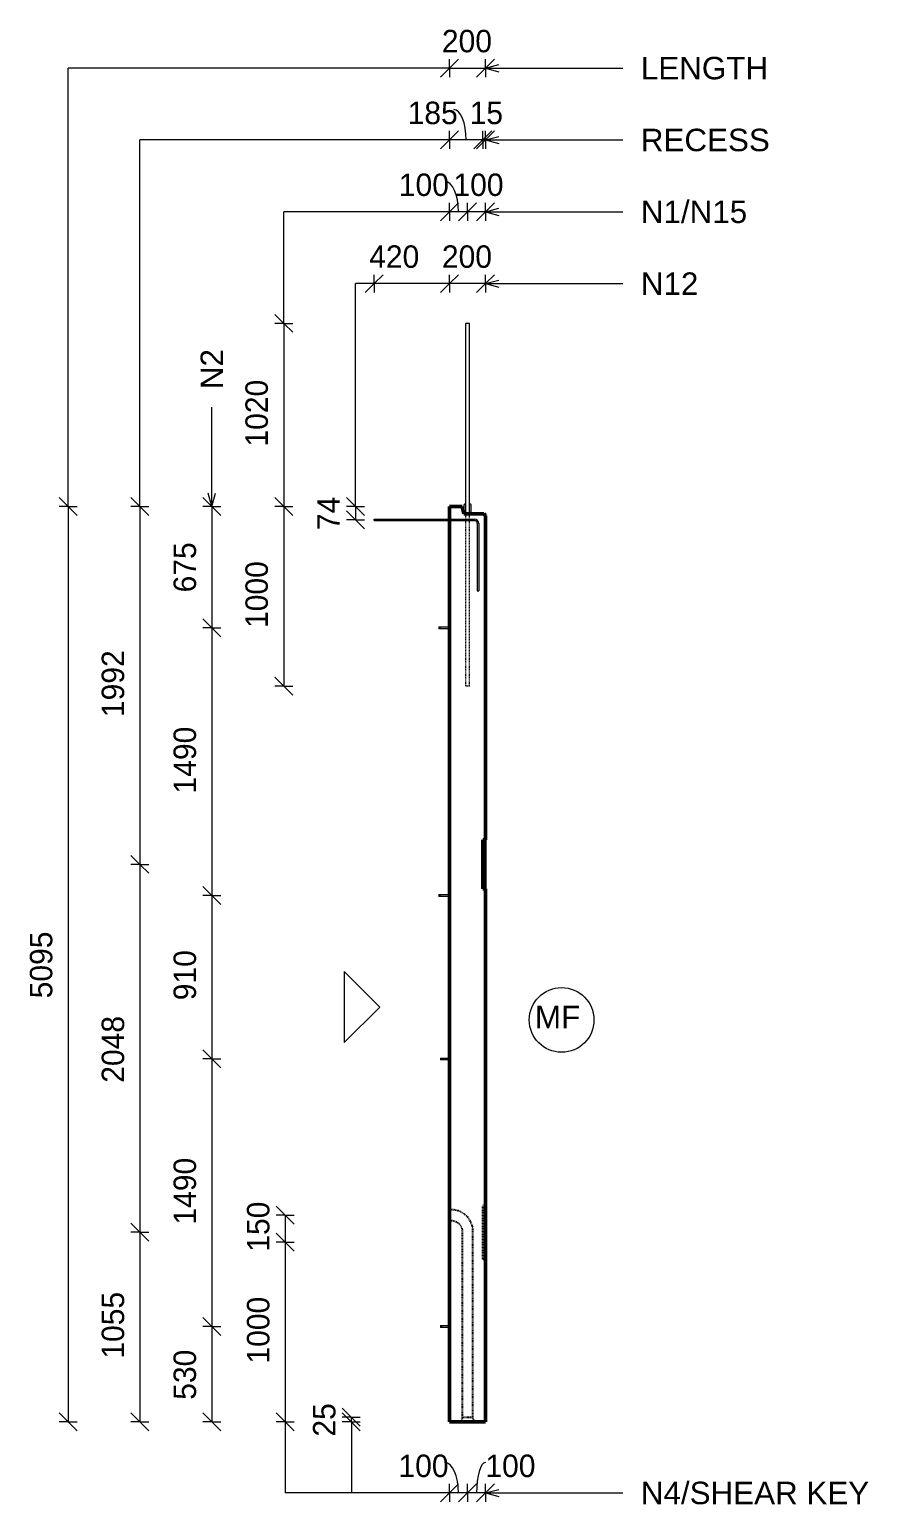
# Model space of a CAD drawing. Header units: millimetres. Extents: x 15597 to 34586, y -1856 to 19895.
# Drawn here: x 15597 to 20267, y -1856 to 6356 of the extents above; entities that cross this region are included whole.
import ezdxf

# ---------------------------------------------------------------- set-up
doc = ezdxf.new("R2010")
doc.units = ezdxf.units.MM
doc.linetypes.add('Dash', pattern=[6.36, 3.18, -3.18])
for name, color, linetype, lineweight in [('A-ANNO-DIMS', 211, 'Continuous', 9), ('A-ANNO-DIMS-50', 211, 'Continuous', 9), ('A-DETL-MBND', 5, 'Continuous', 18), ('A-GENM', 13, 'Continuous', 18), ('A-WALL', 113, 'Continuous', 25), ('A-WALL-HDLN', 110, 'Dash', 25), ('G-ANNO-TEXT', 231, 'Continuous', 9), ('S-RBAR', 171, 'Continuous', 18)]:
    doc.layers.add(name, color=color, linetype=linetype, lineweight=lineweight)
doc.styles.add('Arial', font='arial.ttf', dxfattribs={"height": 125})
doc.styles.add('Nirmala UI Semilight', font='NirmalaS.ttf', dxfattribs={"height": 125})
doc.dimstyles.new('Arrow_Filled_-_2_5_NI_UI', dxfattribs={"dimscale": 304.8, "dimtxt": 130.920493, "dimasz": 0.328084, "dimexe": 0.164042, "dimexo": 0.0625, "dimgap": 0.164042, "dimtad": 1, "dimdec": 4, "dimzin": 0, "dimdsep": 46, "dimtxsty": 'Nirmala UI Semilight', "dimblk1": 'OBLIQUE', "dimblk2": 'OBLIQUE', "dimsah": 1, "dimcen": 0.09, "dimazin": 0, "dimtfac": 1, "dimtdec": 4, "dimtix": 1, "dimtmove": 0, "dimatfit": 3, "dimfxl": 0.164042, "dimfxlon": 1, "dimtvp": 1, "dimtolj": 1, "dimtzin": 0, "dimarcsym": 2})
doc.dimstyles.new('Arrow_Filled_-_2_5_NI_UI_1', dxfattribs={"dimscale": 304.8, "dimtxt": 130.920493, "dimasz": 0.328084, "dimexe": 0.164042, "dimexo": 0.0625, "dimgap": 0.164042, "dimtad": 1, "dimdec": 4, "dimzin": 0, "dimdsep": 46, "dimtxsty": 'Nirmala UI Semilight', "dimblk1": 'OBLIQUE', "dimblk2": 'OBLIQUE', "dimsah": 1, "dimcen": 0.09, "dimazin": 0, "dimtfac": 1, "dimtdec": 4, "dimtix": 1, "dimtmove": 2, "dimatfit": 3, "dimfxl": 0.164042, "dimfxlon": 1, "dimtvp": 1, "dimtolj": 1, "dimtzin": 0, "dimarcsym": 2})
doc.dimstyles.new('Arrow_Filled_-_2_5_NI_UI_2', dxfattribs={"dimscale": 304.8, "dimtxt": 130.920493, "dimasz": 0.328084, "dimexe": 0.164042, "dimexo": 0.0625, "dimgap": 0.164042, "dimtad": 1, "dimdec": 4, "dimzin": 0, "dimdsep": 46, "dimtxsty": 'Nirmala UI Semilight', "dimblk1": 'OBLIQUE', "dimblk2": 'OBLIQUE', "dimsah": 1, "dimcen": 0.09, "dimazin": 0, "dimtfac": 1, "dimtdec": 4, "dimtix": 1, "dimtmove": 1, "dimatfit": 3, "dimfxl": 0.164042, "dimfxlon": 1, "dimtvp": 1, "dimtolj": 1, "dimtzin": 0, "dimarcsym": 2})

# ---------------------------------------------------------------- blocks, each defined once
blk = doc.blocks.new('RR spread anchor face based - RR-SA-3_0-200-1726827-Elevation Right Copy 1')
at = {"layer": 'A-GENM'}
for p, q in [((18017.9, 3712.8), (18015.4, 3707.8)), ((18015.4, 3707.8), (18015.4, 3660.2)), ((18025.4, 3712.8), (18017.9, 3712.8)), ((18052.9, 3712.8), (18045.4, 3712.8)), ((18055.4, 3707.8), (18052.9, 3712.8)), ((18055.4, 3660), (18055.4, 3707.8))]:
    blk.add_line(p, q, dxfattribs=at)
blk = doc.blocks.new('RR spread anchor face based - RR-SA-2_5-150-1726819-Elevation Right Copy 1')
at = {"layer": 'A-GENM'}
for p, q in [((17885.4, 630), (17890.4, 630)), ((17885.4, 630), (17885.4, 620)), ((17890.4, 620), (17885.4, 620)), ((17890.4, 630), (17935.4, 630)), ((17890.4, 630), (17890.4, 620)), ((17935.4, 620), (17890.4, 620))]:
    blk.add_line(p, q, dxfattribs=at)
blk = doc.blocks.new('RR spread anchor face based - RR-SA-2_5-150-1876458-Elevation Right Copy 1')
at = {"layer": 'A-GENM'}
for p, q in [((17875.4, 1540), (17880.4, 1540)), ((17875.4, 1540), (17875.4, 1530)), ((17880.4, 1530), (17875.4, 1530)), ((17880.4, 1540), (17935.4, 1540)), ((17880.4, 1540), (17880.4, 1530)), ((17935.4, 1530), (17880.4, 1530))]:
    blk.add_line(p, q, dxfattribs=at)
blk = doc.blocks.new('DIMBLOCK1-Elevation Right Copy 1')
at = {"layer": 'A-ANNO-DIMS-50'}
for p, q in [((17935.4, 4940.9), (17885.4, 4890.9)), ((17935.4, 4940.9), (17985.4, 4990.9)), ((17935.4, 4940.9), (17935.4, 4990.9)), ((18135.4, 4940.9), (17935.4, 4940.9)), ((17935.4, 4940.9), (17935.4, 4890.9)), ((18135.4, 4940.9), (18085.4, 4890.9)), ((18135.4, 4940.9), (18185.4, 4990.9)), ((18135.4, 4940.9), (18135.4, 4990.9)), ((18135.4, 4940.9), (18135.4, 4890.9))]:
    blk.add_line(p, q, dxfattribs=at)
at = {"layer": 'A-ANNO-DIMS-50', "color": 0, "insert": (17892.6, 5154), "char_height": 125, "width": 342.774, "attachment_point": 1, "line_spacing_factor": 1.142579, "style": 'Nirmala UI Semilight'}
blk.add_mtext('200', dxfattribs=at)
blk = doc.blocks.new('_Oblique')
at = {"color": 0, "linetype": 'ByBlock', "lineweight": -2}
blk.add_line((-0.5, -0.5), (0.5, 0.5), dxfattribs=at)
blk = doc.blocks.new('DIMBLOCK2-Elevation Right Copy 1')
at = {"layer": 'A-ANNO-DIMS-50'}
for p, q in [((17515.4, 4940.9), (17465.4, 4890.9)), ((17515.4, 4940.9), (17565.4, 4990.9)), ((17515.4, 4940.9), (17515.4, 4990.9)), ((17935.4, 4940.9), (17515.4, 4940.9)), ((17515.4, 4940.9), (17515.4, 4890.9)), ((17935.4, 4940.9), (17885.4, 4890.9)), ((17935.4, 4940.9), (17985.4, 4990.9)), ((17935.4, 4940.9), (17935.4, 4990.9)), ((17935.4, 4940.9), (17935.4, 4890.9))]:
    blk.add_line(p, q, dxfattribs=at)
at = {"layer": 'A-ANNO-DIMS-50', "color": 0, "insert": (17487.8, 5154), "char_height": 125, "width": 345.63, "attachment_point": 1, "line_spacing_factor": 1.142579, "style": 'Nirmala UI Semilight'}
blk.add_mtext('420', dxfattribs=at)
blk = doc.blocks.new('DIMBLOCK3-Elevation Right Copy 1')
at = {"layer": 'A-ANNO-DIMS-50'}
for p, q in [((18035.4, 5340.9), (17985.4, 5290.9)), ((18035.4, 5340.9), (18085.4, 5390.9)), ((18035.4, 5340.9), (18035.4, 5390.9)), ((18135.4, 5340.9), (18035.4, 5340.9)), ((18035.4, 5340.9), (18035.4, 5290.9)), ((18135.4, 5340.9), (18085.4, 5290.9)), ((18135.4, 5340.9), (18185.4, 5390.9)), ((18135.4, 5340.9), (18135.4, 5390.9)), ((18135.4, 5340.9), (18135.4, 5290.9))]:
    blk.add_line(p, q, dxfattribs=at)
at = {"layer": 'A-ANNO-DIMS-50', "color": 0, "insert": (17956.9, 5554), "char_height": 125, "width": 308.496, "attachment_point": 1, "line_spacing_factor": 1.142579, "style": 'Nirmala UI Semilight'}
blk.add_mtext('100', dxfattribs=at)
blk = doc.blocks.new('DIMBLOCK4-Elevation Right Copy 1')
at = {"layer": 'A-ANNO-DIMS-50'}
for p, q in [((17935.4, 5340.9), (17885.4, 5290.9)), ((17935.4, 5340.9), (17985.4, 5390.9)), ((17935.4, 5340.9), (17935.4, 5390.9)), ((18035.4, 5340.9), (17935.4, 5340.9)), ((17935.4, 5340.9), (17935.4, 5290.9)), ((18035.4, 5340.9), (17985.4, 5290.9)), ((18035.4, 5340.9), (18085.4, 5390.9)), ((18035.4, 5340.9), (18035.4, 5390.9)), ((18035.4, 5340.9), (18035.4, 5290.9))]:
    blk.add_line(p, q, dxfattribs=at)
blk.add_ellipse((17910.1, 5340.9), major_axis=(0, 169), ratio=0.445547, start_param=4.712389, end_param=6.283185, dxfattribs=at)
at = {"layer": 'A-ANNO-DIMS-50', "color": 0, "insert": (17653, 5554), "char_height": 125, "width": 308.496, "attachment_point": 1, "line_spacing_factor": 1.142579, "style": 'Nirmala UI Semilight'}
blk.add_mtext('100', dxfattribs=at)
blk = doc.blocks.new('DIMBLOCK5-Elevation Right Copy 1')
at = {"layer": 'A-ANNO-DIMS-50'}
for p, q in [((17411.9, 3700), (17361.9, 3750)), ((17411.9, 3700), (17361.9, 3700)), ((17411.9, 3700), (17411.9, 3626)), ((17411.9, 3700), (17461.9, 3650)), ((17411.9, 3700), (17461.9, 3700)), ((17411.9, 3626), (17361.9, 3676)), ((17411.9, 3626), (17361.9, 3626)), ((17411.9, 3626), (17461.9, 3576)), ((17411.9, 3626), (17461.9, 3626))]:
    blk.add_line(p, q, dxfattribs=at)
at = {"layer": 'A-ANNO-DIMS-50', "color": 0, "insert": (17198.8, 3569), "char_height": 125, "width": 225.659, "attachment_point": 1, "rotation": 90, "line_spacing_factor": 1.142579, "style": 'Nirmala UI Semilight'}
blk.add_mtext('74', dxfattribs=at)
blk = doc.blocks.new('DIMBLOCK6-Elevation Right Copy 1')
at = {"layer": 'A-ANNO-DIMS-50'}
for p, q in [((17011.9, 4720), (16961.9, 4770)), ((17011.9, 4720), (16961.9, 4720)), ((17011.9, 4720), (17011.9, 3700)), ((17011.9, 4720), (17061.9, 4670)), ((17011.9, 4720), (17061.9, 4720)), ((17011.9, 3700), (16961.9, 3750)), ((17011.9, 3700), (16961.9, 3700)), ((17011.9, 3700), (17061.9, 3650)), ((17011.9, 3700), (17061.9, 3700))]:
    blk.add_line(p, q, dxfattribs=at)
at = {"layer": 'A-ANNO-DIMS-50', "color": 0, "insert": (16798.8, 4033.9), "char_height": 125, "width": 422.754, "attachment_point": 1, "rotation": 90, "line_spacing_factor": 1.142579, "style": 'Nirmala UI Semilight'}
blk.add_mtext('1020', dxfattribs=at)
blk = doc.blocks.new('DIMBLOCK7-Elevation Right Copy 1')
at = {"layer": 'A-ANNO-DIMS-50'}
for p, q in [((17011.9, 3700), (16961.9, 3750)), ((17011.9, 3700), (16961.9, 3700)), ((17011.9, 3700), (17011.9, 2700)), ((17011.9, 3700), (17061.9, 3650)), ((17011.9, 3700), (17061.9, 3700)), ((17011.9, 2700), (16961.9, 2750)), ((17011.9, 2700), (16961.9, 2700)), ((17011.9, 2700), (17061.9, 2650)), ((17011.9, 2700), (17061.9, 2700))]:
    blk.add_line(p, q, dxfattribs=at)
at = {"layer": 'A-ANNO-DIMS-50', "color": 0, "insert": (16798.8, 3023.9), "char_height": 125, "width": 422.754, "attachment_point": 1, "rotation": 90, "line_spacing_factor": 1.142579, "style": 'Nirmala UI Semilight'}
blk.add_mtext('1000', dxfattribs=at)
blk = doc.blocks.new('DIMBLOCK8-Elevation Right Copy 1')
at = {"layer": 'A-ANNO-DIMS-50'}
for p, q in [((16611.9, 3700), (16561.9, 3750)), ((16611.9, 3700), (16561.9, 3700)), ((16611.9, 3700), (16611.9, 3025)), ((16611.9, 3700), (16661.9, 3650)), ((16611.9, 3700), (16661.9, 3700)), ((16611.9, 3025), (16561.9, 3075)), ((16611.9, 3025), (16561.9, 3025)), ((16611.9, 3025), (16661.9, 2975)), ((16611.9, 3025), (16661.9, 3025))]:
    blk.add_line(p, q, dxfattribs=at)
at = {"layer": 'A-ANNO-DIMS-50', "color": 0, "insert": (16398.8, 3222.1), "char_height": 125, "width": 337.061, "attachment_point": 1, "rotation": 90, "line_spacing_factor": 1.142579, "style": 'Nirmala UI Semilight'}
blk.add_mtext('675', dxfattribs=at)
blk = doc.blocks.new('DIMBLOCK9-Elevation Right Copy 1')
at = {"layer": 'A-ANNO-DIMS-50'}
for p, q in [((16611.9, 3025), (16561.9, 3075)), ((16611.9, 3025), (16561.9, 3025)), ((16611.9, 3025), (16611.9, 1535)), ((16611.9, 3025), (16661.9, 2975)), ((16611.9, 3025), (16661.9, 3025)), ((16611.9, 1535), (16561.9, 1585)), ((16611.9, 1535), (16561.9, 1535)), ((16611.9, 1535), (16661.9, 1485)), ((16611.9, 1535), (16661.9, 1535))]:
    blk.add_line(p, q, dxfattribs=at)
at = {"layer": 'A-ANNO-DIMS-50', "color": 0, "insert": (16398.8, 2102.7), "char_height": 125, "width": 425.611, "attachment_point": 1, "rotation": 90, "line_spacing_factor": 1.142579, "style": 'Nirmala UI Semilight'}
blk.add_mtext('1490', dxfattribs=at)
blk = doc.blocks.new('DIMBLOCK10-Elevation Right Copy 1')
at = {"layer": 'A-ANNO-DIMS-50'}
for p, q in [((16611.9, 1535), (16561.9, 1585)), ((16611.9, 1535), (16561.9, 1535)), ((16611.9, 1535), (16611.9, 625)), ((16611.9, 1535), (16661.9, 1485)), ((16611.9, 1535), (16661.9, 1535)), ((16611.9, 625), (16561.9, 675)), ((16611.9, 625), (16561.9, 625)), ((16611.9, 625), (16661.9, 575)), ((16611.9, 625), (16661.9, 625))]:
    blk.add_line(p, q, dxfattribs=at)
at = {"layer": 'A-ANNO-DIMS-50', "color": 0, "insert": (16398.8, 951.5), "char_height": 125, "width": 308.496, "attachment_point": 1, "rotation": 90, "line_spacing_factor": 1.142579, "style": 'Nirmala UI Semilight'}
blk.add_mtext('910', dxfattribs=at)
blk = doc.blocks.new('DIMBLOCK11-Elevation Right Copy 1')
at = {"layer": 'A-ANNO-DIMS-50'}
for p, q in [((16611.9, 625), (16561.9, 675)), ((16611.9, 625), (16561.9, 625)), ((16611.9, 625), (16611.9, -865)), ((16611.9, 625), (16661.9, 575)), ((16611.9, 625), (16661.9, 625)), ((16611.9, -865), (16561.9, -815)), ((16611.9, -865), (16561.9, -865)), ((16611.9, -865), (16661.9, -915)), ((16611.9, -865), (16661.9, -865))]:
    blk.add_line(p, q, dxfattribs=at)
at = {"layer": 'A-ANNO-DIMS-50', "color": 0, "insert": (16398.8, -297.3), "char_height": 125, "width": 425.611, "attachment_point": 1, "rotation": 90, "line_spacing_factor": 1.142579, "style": 'Nirmala UI Semilight'}
blk.add_mtext('1490', dxfattribs=at)
blk = doc.blocks.new('DIMBLOCK12-Elevation Right Copy 1')
at = {"layer": 'A-ANNO-DIMS-50'}
for p, q in [((16611.9, -865), (16561.9, -815)), ((16611.9, -865), (16561.9, -865)), ((16611.9, -865), (16611.9, -1395)), ((16611.9, -865), (16661.9, -915)), ((16611.9, -865), (16661.9, -865)), ((16611.9, -1395), (16561.9, -1345)), ((16611.9, -1395), (16561.9, -1395)), ((16611.9, -1395), (16661.9, -1445)), ((16611.9, -1395), (16661.9, -1395))]:
    blk.add_line(p, q, dxfattribs=at)
at = {"layer": 'A-ANNO-DIMS-50', "color": 0, "insert": (16398.8, -1272.8), "char_height": 125, "width": 342.774, "attachment_point": 1, "rotation": 90, "line_spacing_factor": 1.142579, "style": 'Nirmala UI Semilight'}
blk.add_mtext('530', dxfattribs=at)
blk = doc.blocks.new('DIMBLOCK13-Elevation Right Copy 1')
at = {"layer": 'A-ANNO-DIMS-50'}
for p, q in [((18120.4, 5740.9), (18170.4, 5790.9)), ((18120.4, 5740.9), (18120.4, 5790.9)), ((18135.4, 5740.9), (18185.4, 5790.9)), ((18135.4, 5740.9), (18135.4, 5790.9)), ((18120.4, 5740.9), (18070.4, 5690.9)), ((18135.4, 5740.9), (18085.4, 5690.9)), ((18135.4, 5740.9), (18120.4, 5740.9)), ((18120.4, 5740.9), (18120.4, 5690.9)), ((18135.4, 5740.9), (18135.4, 5690.9))]:
    blk.add_line(p, q, dxfattribs=at)
at = {"layer": 'A-ANNO-DIMS-50', "color": 0, "insert": (18047, 5954), "char_height": 125, "width": 194.238, "attachment_point": 1, "line_spacing_factor": 1.142579, "style": 'Nirmala UI Semilight'}
blk.add_mtext('15', dxfattribs=at)
blk = doc.blocks.new('DIMBLOCK14-Elevation Right Copy 1')
at = {"layer": 'A-ANNO-DIMS-50'}
for p, q in [((17935.4, 5740.9), (17985.4, 5790.9)), ((17935.4, 5740.9), (17935.4, 5790.9)), ((18120.4, 5740.9), (18170.4, 5790.9)), ((18120.4, 5740.9), (18120.4, 5790.9)), ((17935.4, 5740.9), (17885.4, 5690.9)), ((18120.4, 5740.9), (17935.4, 5740.9)), ((17935.4, 5740.9), (17935.4, 5690.9)), ((18120.4, 5740.9), (18070.4, 5690.9)), ((18120.4, 5740.9), (18120.4, 5690.9))]:
    blk.add_line(p, q, dxfattribs=at)
blk.add_ellipse((17959, 5740.9), major_axis=(0, 169), ratio=0.407669, start_param=4.712389, end_param=6.283185, dxfattribs=at)
at = {"layer": 'A-ANNO-DIMS-50', "color": 0, "insert": (17701.9, 5954), "char_height": 125, "width": 308.496, "attachment_point": 1, "line_spacing_factor": 1.142579, "style": 'Nirmala UI Semilight'}
blk.add_mtext('185', dxfattribs=at)
blk = doc.blocks.new('DIMBLOCK15-Elevation Right Copy 1')
at = {"layer": 'A-ANNO-DIMS-50'}
for p, q in [((16211.9, 3700), (16161.9, 3750)), ((16211.9, 3700), (16161.9, 3700)), ((16211.9, 3700), (16211.9, 1708.1)), ((16211.9, 3700), (16261.9, 3650)), ((16211.9, 3700), (16261.9, 3700)), ((16211.9, 1708.1), (16161.9, 1758.1)), ((16211.9, 1708.1), (16161.9, 1708.1)), ((16211.9, 1708.1), (16261.9, 1658.1)), ((16211.9, 1708.1), (16261.9, 1708.1))]:
    blk.add_line(p, q, dxfattribs=at)
at = {"layer": 'A-ANNO-DIMS-50', "color": 0, "insert": (15998.8, 2527.9), "char_height": 125, "width": 422.754, "attachment_point": 1, "rotation": 90, "line_spacing_factor": 1.142579, "style": 'Nirmala UI Semilight'}
blk.add_mtext('1992', dxfattribs=at)
blk = doc.blocks.new('DIMBLOCK16-Elevation Right Copy 1')
at = {"layer": 'A-ANNO-DIMS-50'}
for p, q in [((16211.9, 1708.1), (16161.9, 1758.1)), ((16211.9, 1708.1), (16161.9, 1708.1)), ((16211.9, 1708.1), (16211.9, -340.4)), ((16211.9, 1708.1), (16261.9, 1658.1)), ((16211.9, 1708.1), (16261.9, 1708.1)), ((16211.9, -340.4), (16161.9, -290.4)), ((16211.9, -340.4), (16161.9, -340.4)), ((16211.9, -340.4), (16261.9, -390.4)), ((16211.9, -340.4), (16261.9, -340.4))]:
    blk.add_line(p, q, dxfattribs=at)
at = {"layer": 'A-ANNO-DIMS-50', "color": 0, "insert": (15998.8, 492.3), "char_height": 125, "width": 459.888, "attachment_point": 1, "rotation": 90, "line_spacing_factor": 1.142579, "style": 'Nirmala UI Semilight'}
blk.add_mtext('2048', dxfattribs=at)
blk = doc.blocks.new('DIMBLOCK17-Elevation Right Copy 1')
at = {"layer": 'A-ANNO-DIMS-50'}
for p, q in [((16211.9, -340.4), (16161.9, -290.4)), ((16211.9, -340.4), (16161.9, -340.4)), ((16211.9, -340.4), (16211.9, -1395)), ((16211.9, -340.4), (16261.9, -390.4)), ((16211.9, -340.4), (16261.9, -340.4)), ((16211.9, -1395), (16161.9, -1345)), ((16211.9, -1395), (16161.9, -1395)), ((16211.9, -1395), (16261.9, -1445)), ((16211.9, -1395), (16261.9, -1395))]:
    blk.add_line(p, q, dxfattribs=at)
at = {"layer": 'A-ANNO-DIMS-50', "color": 0, "insert": (15998.8, -1043.8), "char_height": 125, "width": 422.754, "attachment_point": 1, "rotation": 90, "line_spacing_factor": 1.142579, "style": 'Nirmala UI Semilight'}
blk.add_mtext('1055', dxfattribs=at)
blk = doc.blocks.new('DIMBLOCK18-Elevation Right Copy 1')
at = {"layer": 'A-ANNO-DIMS-50'}
for p, q in [((15811.9, 3700), (15761.9, 3750)), ((15811.9, 3700), (15761.9, 3700)), ((15811.9, 3700), (15811.9, -1395)), ((15811.9, 3700), (15861.9, 3650)), ((15811.9, 3700), (15861.9, 3700)), ((15811.9, -1395), (15761.9, -1345)), ((15811.9, -1395), (15761.9, -1395)), ((15811.9, -1395), (15861.9, -1445)), ((15811.9, -1395), (15861.9, -1395))]:
    blk.add_line(p, q, dxfattribs=at)
at = {"layer": 'A-ANNO-DIMS-50', "color": 0, "insert": (15598.8, 962.1), "char_height": 125, "width": 457.032, "attachment_point": 1, "rotation": 90, "line_spacing_factor": 1.142579, "style": 'Nirmala UI Semilight'}
blk.add_mtext('5095', dxfattribs=at)
blk = doc.blocks.new('DIMBLOCK19-Elevation Right Copy 1')
at = {"layer": 'A-ANNO-DIMS-50'}
for p, q in [((17935.4, 6140.9), (17985.4, 6190.9)), ((17935.4, 6140.9), (17935.4, 6190.9)), ((18135.4, 6140.9), (18185.4, 6190.9)), ((18135.4, 6140.9), (18135.4, 6190.9)), ((17935.4, 6140.9), (17885.4, 6090.9)), ((17935.4, 6140.9), (18135.4, 6140.9)), ((17935.4, 6140.9), (17935.4, 6090.9)), ((18135.4, 6140.9), (18085.4, 6090.9)), ((18135.4, 6140.9), (18135.4, 6090.9))]:
    blk.add_line(p, q, dxfattribs=at)
at = {"layer": 'A-ANNO-DIMS-50', "color": 0, "insert": (17892.6, 6354), "char_height": 125, "width": 342.774, "attachment_point": 1, "line_spacing_factor": 1.142579, "style": 'Nirmala UI Semilight'}
blk.add_mtext('200', dxfattribs=at)
blk = doc.blocks.new('DIMBLOCK20-Elevation Right Copy 1')
at = {"layer": 'A-ANNO-DIMS-50'}
for p, q in [((18035.4, -1791.1), (17985.4, -1841.1)), ((18035.4, -1791.1), (18085.4, -1741.1)), ((18035.4, -1791.1), (18035.4, -1741.1)), ((18135.4, -1791.1), (18035.4, -1791.1)), ((18035.4, -1791.1), (18035.4, -1841.1)), ((18135.4, -1791.1), (18085.4, -1841.1)), ((18135.4, -1791.1), (18185.4, -1741.1)), ((18135.4, -1791.1), (18135.4, -1741.1)), ((18135.4, -1791.1), (18135.4, -1841.1))]:
    blk.add_line(p, q, dxfattribs=at)
blk.add_ellipse((18134.6, -1791.1), major_axis=(0, 169), ratio=0.290692, start_param=0, end_param=1.570796, dxfattribs=at)
at = {"layer": 'A-ANNO-DIMS-50', "color": 0, "insert": (18134.6, -1578), "char_height": 125, "width": 308.496, "attachment_point": 1, "line_spacing_factor": 1.142579, "style": 'Nirmala UI Semilight'}
blk.add_mtext('100', dxfattribs=at)
blk = doc.blocks.new('DIMBLOCK21-Elevation Right Copy 1')
at = {"layer": 'A-ANNO-DIMS-50'}
for p, q in [((17935.4, -1791.1), (17885.4, -1841.1)), ((17935.4, -1791.1), (17985.4, -1741.1)), ((17935.4, -1791.1), (17935.4, -1741.1)), ((18035.4, -1791.1), (17935.4, -1791.1)), ((17935.4, -1791.1), (17935.4, -1841.1)), ((18035.4, -1791.1), (17985.4, -1841.1)), ((18035.4, -1791.1), (18085.4, -1741.1)), ((18035.4, -1791.1), (18035.4, -1741.1)), ((18035.4, -1791.1), (18035.4, -1841.1))]:
    blk.add_line(p, q, dxfattribs=at)
blk.add_ellipse((17908, -1791.1), major_axis=(0, 169), ratio=0.458383, start_param=4.712389, end_param=6.283185, dxfattribs=at)
at = {"layer": 'A-ANNO-DIMS-50', "color": 0, "insert": (17650.9, -1578), "char_height": 125, "width": 308.496, "attachment_point": 1, "line_spacing_factor": 1.142579, "style": 'Nirmala UI Semilight'}
blk.add_mtext('100', dxfattribs=at)
blk = doc.blocks.new('DIMBLOCK22-Elevation Right Copy 1')
at = {"layer": 'A-ANNO-DIMS-50'}
for p, q in [((17020.5, -245), (16970.5, -195)), ((17020.5, -245), (16970.5, -245)), ((17020.5, -245), (17020.5, -395)), ((17020.5, -245), (17070.5, -295)), ((17020.5, -245), (17070.5, -245)), ((17020.5, -395), (16970.5, -345)), ((17020.5, -395), (16970.5, -395)), ((17020.5, -395), (17070.5, -445)), ((17020.5, -395), (17070.5, -395))]:
    blk.add_line(p, q, dxfattribs=at)
at = {"layer": 'A-ANNO-DIMS-50', "color": 0, "insert": (16807.4, -448.5), "char_height": 125, "width": 308.496, "attachment_point": 1, "rotation": 90, "line_spacing_factor": 1.142579, "style": 'Nirmala UI Semilight'}
blk.add_mtext('150', dxfattribs=at)
blk = doc.blocks.new('DIMBLOCK23-Elevation Right Copy 1')
at = {"layer": 'A-ANNO-DIMS-50'}
for p, q in [((17020.5, -395), (16970.5, -345)), ((17020.5, -395), (16970.5, -395)), ((17020.5, -395), (17020.5, -1395)), ((17020.5, -395), (17070.5, -445)), ((17020.5, -395), (17070.5, -395)), ((17020.5, -1395), (16970.5, -1345)), ((17020.5, -1395), (16970.5, -1395)), ((17020.5, -1395), (17070.5, -1445)), ((17020.5, -1395), (17070.5, -1395))]:
    blk.add_line(p, q, dxfattribs=at)
at = {"layer": 'A-ANNO-DIMS-50', "color": 0, "insert": (16807.4, -1071.1), "char_height": 125, "width": 422.754, "attachment_point": 1, "rotation": 90, "line_spacing_factor": 1.142579, "style": 'Nirmala UI Semilight'}
blk.add_mtext('1000', dxfattribs=at)
blk = doc.blocks.new('DIMBLOCK24-Elevation Right Copy 1')
at = {"layer": 'A-ANNO-DIMS-50'}
for p, q in [((17388.2, -1370), (17338.2, -1320)), ((17388.2, -1395), (17338.2, -1345)), ((17388.2, -1370), (17338.2, -1370)), ((17388.2, -1395), (17338.2, -1395)), ((17388.2, -1370), (17388.2, -1395)), ((17388.2, -1370), (17438.2, -1420)), ((17388.2, -1370), (17438.2, -1370)), ((17388.2, -1395), (17438.2, -1445)), ((17388.2, -1395), (17438.2, -1395))]:
    blk.add_line(p, q, dxfattribs=at)
at = {"layer": 'A-ANNO-DIMS-50', "color": 0, "insert": (17175.1, -1477.7), "char_height": 125, "width": 228.516, "attachment_point": 1, "rotation": 90, "line_spacing_factor": 1.142579, "style": 'Nirmala UI Semilight'}
blk.add_mtext('25', dxfattribs=at)

msp = doc.modelspace()

# ---------------------------------------------------------------- linework, layer by layer
at = {"layer": 'A-DETL-MBND'}
for p, q in [((15811.8887, 3700), (15811.8887, 6140.86765)), ((17935.4305, 6140.86765), (15811.8887, 6140.86765)), ((16211.8887, 3700), (16211.8887, 5740.86765)), ((17935.4305, 5740.86765), (16211.8887, 5740.86765)), ((17011.8887, 4720), (17011.8887, 5340.86765)), ((17945.4305, 5340.86765), (17011.8887, 5340.86765)), ((17411.8887, 3700), (17411.8887, 4940.86765)), ((17515.4305, 4940.86765), (17411.8887, 4940.86765)), ((17348.81688, 1111.68564), (17348.81688, 715.70584)), ((17546.80677, 913.69574), (17348.81688, 1111.68564)), ((17348.81688, 715.70584), (17546.80677, 913.69574)), ((17020.6123, -1395), (17020.6123, -1791.42246)), ((17388.59509, -1395), (17388.59509, -1791.42246)), ((17935.4305, -1791.42246), (17020.6123, -1791.42246))]:
    msp.add_line(p, q, dxfattribs=at)
msp.add_circle((18558.93463, 841.94328), 180, dxfattribs=at)
at = {"layer": 'A-WALL', "lineweight": 50}
for p, q in [((18005.42822, 3700), (17935.4305, 3700)), ((17935.4305, 3700), (17935.4305, -1395)), ((18015.42822, 3660), (18005.42822, 3700)), ((18125.4305, 3660), (18015.42822, 3660)), ((18135.4305, 3650), (18125.4305, 3660)), ((18135.4305, 1845.10334), (18135.4305, 3650)), ((18120.4305, 1571.13754), (18120.4305, 1845.10334)), ((18120.4305, 1845.10334), (18135.4305, 1845.10334)), ((18135.4305, 1571.13754), (18120.4305, 1571.13754)), ((18135.4305, -1395), (18135.4305, 1571.13754)), ((17935.4305, -1395), (18135.4305, -1395))]:
    msp.add_line(p, q, dxfattribs=at)
at = {"layer": 'A-WALL'}
msp.add_line((18135.4305, 1845.10334), (18135.4305, 1571.13754), dxfattribs=at)
at = {"layer": 'A-WALL-HDLN'}
for p, q in [((17945.4305, -215), (17935.4305, -215)), ((18135.4305, -190.35275), (18120.4305, -190.35275)), ((18120.4305, -490.04317), (18120.4305, -190.66233)), ((17935.4305, -275), (17945.4305, -275)), ((18005.4305, -335), (18005.4305, -1376.25)), ((18065.4305, -1376.25), (18065.4305, -335)), ((18120.4305, -490.35275), (18135.4305, -490.35275)), ((18005.41212, -1376.29595), (17997.9305, -1395)), ((18007.9305, -1370), (18062.9305, -1370)), ((18065.44888, -1376.29595), (18072.9305, -1395))]:
    msp.add_line(p, q, dxfattribs=at)
at = {"layer": 'A-WALL-HDLN', "flags": 128}
for points in [[(18065.4305, -335), (18065.33451, -330.20128), (18065.04671, -325.41024), (18064.56754, -320.63454), (18063.89778, -315.88182), (18063.03849, -311.15968), (18061.99106, -306.47568), (18060.75715, -301.83732), (18059.33875, -297.25201), (18057.73812, -292.72709), (18055.95782, -288.2698), (18054.0007, -283.88726), (18051.86989, -279.5865), (18049.5688, -275.37438), (18047.10112, -271.25766), (18044.47078, -267.2429), (18041.68199, -263.33655), (18038.73923, -259.54484), (18035.64719, -255.87384), (18032.41082, -252.32943), (18029.03531, -248.91727), (18025.52604, -245.64283), (18021.88864, -242.51133), (18018.12892, -239.52781), (18014.2529, -236.69701), (18010.26678, -234.02348), (18006.17693, -231.51149), (18001.98991, -229.16506), (17997.7124, -226.98795), (17993.35125, -224.98363), (17988.91343, -223.15531), (17984.40606, -221.50592), (17979.83633, -220.0381), (17975.21156, -218.75419), (17970.53914, -217.65625), (17965.82656, -216.74603), (17961.08135, -216.025), (17956.3111, -215.4943), (17951.52344, -215.15478), (17946.72604, -215.00699), (17945.4305, -215)], [(17945.4305, -275), (17947.82986, -275.04799), (17950.22538, -275.1919), (17952.61323, -275.43148), (17954.98959, -275.76636), (17957.35066, -276.19601), (17959.69266, -276.71972), (17962.01184, -277.33667), (17964.3045, -278.04587), (17966.56696, -278.84619), (17968.7956, -279.73634), (17970.98687, -280.7149), (17973.13725, -281.7803), (17975.24331, -282.93085), (17977.30167, -284.16469), (17979.30905, -285.47986), (17981.26223, -286.87425), (17983.15808, -288.34564), (17984.99358, -289.89166), (17986.76579, -291.50984), (17988.47187, -293.1976), (17990.10909, -294.95223), (17991.67483, -296.77093), (17993.1666, -298.65079), (17994.582, -300.5888), (17995.91876, -302.58186), (17997.17476, -304.62678), (17998.34797, -306.7203), (17999.43653, -308.85905), (18000.43869, -311.03963), (18001.35285, -313.25853), (18002.17754, -315.51222), (18002.91145, -317.79709), (18003.55341, -320.10947), (18004.10238, -322.44568), (18004.55749, -324.80197), (18004.918, -327.17458), (18005.18335, -329.5597), (18005.35311, -331.95353), (18005.42701, -334.35223), (18005.4305, -335)], [(18007.9305, -1370), (18006.84546, -1372.71259), (18006.06215, -1374.67088), (18005.58883, -1375.85417), (18005.44606, -1376.21069)], [(18065.41495, -1376.21069), (18065.27217, -1375.85417), (18064.79885, -1374.67088), (18064.01554, -1372.71259), (18062.9305, -1370)]]:
    msp.add_lwpolyline(points, dxfattribs=at)
at = {"layer": 'G-ANNO-TEXT', "color": 10}
for p, q in [((18135.3987, 6140.86482), (18210.3987, 6160.961)), ((18135.3987, 6140.86482), (18210.3987, 6120.76863)), ((18135.3987, 6140.86482), (18900.01567, 6140.86482)), ((18135.3987, 5740.86482), (18210.3987, 5760.961)), ((18135.3987, 5740.86482), (18210.3987, 5720.76863)), ((18135.3987, 5740.86482), (18900.01567, 5740.86482)), ((18135.3987, 5340.86482), (18210.3987, 5360.961)), ((18135.3987, 5340.86482), (18210.3987, 5320.76863)), ((18135.3987, 5340.86482), (18900.01567, 5340.86482)), ((18135.3987, 4940.86482), (18210.3987, 4960.961)), ((18135.3987, 4940.86482), (18210.3987, 4920.76863)), ((18135.3987, 4940.86482), (18900.01567, 4940.86482)), ((16611.93925, 3699.99082), (16611.93925, 4253.64986)), ((16611.93925, 3699.99082), (16591.84306, 3774.99082)), ((16611.93925, 3699.99082), (16632.03544, 3774.99082)), ((18135.3987, -1791.42467), (18210.3987, -1771.32848)), ((18135.3987, -1791.42467), (18210.3987, -1811.52086)), ((18135.3987, -1791.42467), (18900.01567, -1791.42467))]:
    msp.add_line(p, q, dxfattribs=at)
at = {"layer": 'S-RBAR'}
for p, q in [((18045.4305, 4720), (18025.4305, 4720)), ((18025.4305, 3660), (18025.4305, 4720)), ((18045.4305, 3660), (18045.4305, 4720)), ((17515.4305, 3630), (18073.58905, 3630)), ((17515.4305, 3622), (17515.4305, 3630)), ((17515.4305, 3622), (18073.58905, 3622)), ((18089.58905, 3606), (18089.58905, 3230)), ((18097.58905, 3606), (18097.58905, 3230)), ((18089.58905, 3230), (18097.58905, 3230))]:
    msp.add_line(p, q, dxfattribs=at)
at = {"layer": 'S-RBAR', "linetype": 'Dash'}
for p, q in [((18025.4305, 3630), (18025.4305, 3659.95039)), ((18025.4305, 2700), (18025.4305, 3622)), ((18045.4305, 3630), (18045.4305, 3659.95039)), ((18045.4305, 2700), (18045.4305, 3622)), ((18045.4305, 2700), (18025.4305, 2700))]:
    msp.add_line(p, q, dxfattribs=at)
at = {"layer": 'S-RBAR'}
for radius in [24, 16]:
    msp.add_arc((18073.58905, 3606), radius, 0, 90, dxfattribs=at)

# ---------------------------------------------------------------- block references
at = {"layer": 'A-GENM'}
for name, p in [('RR spread anchor face based - RR-SA-3_0-200-1726827-Elevation Right Copy 1', (0, 0)), ('RR spread anchor face based - RR-SA-2_5-150-1876458-Elevation Right Copy 1', (0, 1490)), ('RR spread anchor face based - RR-SA-2_5-150-1876458-Elevation Right Copy 1', (0, 0)), ('RR spread anchor face based - RR-SA-2_5-150-1726819-Elevation Right Copy 1', (0, 0)), ('RR spread anchor face based - RR-SA-2_5-150-1726819-Elevation Right Copy 1', (0, -1490))]:
    msp.add_blockref(name, p, dxfattribs=at)

# ---------------------------------------------------------------- texts
at = {"layer": 'G-ANNO-TEXT', "color": 7, "char_height": 125, "attachment_point": 1, "style": 'Arial'}
for s, insert, width in [('LENGTH', (19000.01567, 6203.36482), 857.805625), ('RECESS', (19000.01567, 5803.36482), 865.8225), ('N1/N15', (19000.01567, 5403.36482), 713.501875), ('N12', (19000.01567, 5003.36482), 384.81), ('MF', (18410.411, 920.88177), 300.6328125), ('N4/SHEAR KEY', (19000.01567, -1728.92467), 1535.2315625)]:
    msp.add_mtext(s, dxfattribs=dict(at, insert=insert, width=width))
at = {"layer": 'G-ANNO-TEXT', "color": 7, "insert": (16549.43925, 4353.64986), "char_height": 125, "width": 268.5653125, "attachment_point": 1, "rotation": 90, "style": 'Arial'}
msp.add_mtext('N2', dxfattribs=at)

# ---------------------------------------------------------------- dimensions: what is measured, and where the dimension line sits
at = {"layer": 'A-ANNO-DIMS'}
for base, p1, p2, override, picture, middle in [((18135.4305, 6140.86765), (17935.4305, 6090.86765), (18135.4305, 6090.86765), {"dimpost": '<>', "dimfxl": 200}, 'DIMBLOCK19-Elevation Right Copy 1', (18035.4305, 6255.4597)), ((18120.4305, 5740.86765), (18135.4305, 5690.86765), (18120.4305, 5690.86765), {"dimpost": '<>', "dimfxl": 15}, 'DIMBLOCK13-Elevation Right Copy 1', (18127.9305, 5855.80838)), ((18035.4305, 5340.86765), (18135.4305, 5290.86765), (18035.4305, 5290.86765), {"dimpost": '<>', "dimfxl": 100}, 'DIMBLOCK3-Elevation Right Copy 1', (18085.4305, 5455.80838)), ((17935.4305, 4940.86765), (18135.4305, 4890.86765), (17935.4305, 4890.86765), {"dimpost": '<>', "dimfxl": 200}, 'DIMBLOCK1-Elevation Right Copy 1', (18035.4305, 5055.4597))]:
    dim = msp.add_linear_dim(base=base, p1=p1, p2=p2, dimstyle='Arrow_Filled_-_2_5_NI_UI', override=override, dxfattribs=at)
    dim.commit()
    dim.dimension.update_dxf_attribs({"geometry": picture, "text_midpoint": middle})
for base, p1, p2, dimstyle, override, picture, middle in [((17935.4305, 5740.86765), (18120.4305, 5690.86765), (17935.4305, 5690.86765), 'Arrow_Filled_-_2_5_NI_UI_2', {"dimpost": '<>', "dimfxl": 185}, 'DIMBLOCK14-Elevation Right Copy 1', (17856.19474, 5870.62028)), ((17935.4305, 5340.86765), (18035.4305, 5290.86765), (17935.4305, 5290.86765), 'Arrow_Filled_-_2_5_NI_UI_2', {"dimpost": '<>', "dimfxl": 100}, 'DIMBLOCK4-Elevation Right Copy 1', (17807.29263, 5470.62028)), ((17515.4305, 4940.86765), (17935.4305, 4890.86765), (17515.4305, 4890.86765), 'Arrow_Filled_-_2_5_NI_UI_1', {"dimpost": '<>', "dimfxl": 420}, 'DIMBLOCK2-Elevation Right Copy 1', (17660.5866, 5070.62028)), ((17935.4305, -1791.10939), (18035.4305, -1741.10939), (17935.4305, -1741.10939), 'Arrow_Filled_-_2_5_NI_UI_2', {"dimpost": '<>', "dimfxl": 100}, 'DIMBLOCK21-Elevation Right Copy 1', (17805.12315, -1661.35676)), ((18035.4305, -1791.10939), (18135.4305, -1741.10939), (18035.4305, -1741.10939), 'Arrow_Filled_-_2_5_NI_UI_2', {"dimpost": '<>', "dimfxl": 100}, 'DIMBLOCK20-Elevation Right Copy 1', (18288.81109, -1661.35676))]:
    dim = msp.add_linear_dim(base=base, p1=p1, p2=p2, dimstyle=dimstyle, override=override, dxfattribs=at)
    dim.commit()
    dim.dimension.update_dxf_attribs({"geometry": picture, "text_midpoint": middle, "dimtype": 160})
for base, p1, p2, override, picture, middle in [((17011.8887, 3700), (17061.8887, 4720), (17061.8887, 3700), {"dimpost": '<>', "dimfxl": 1020}, 'DIMBLOCK6-Elevation Right Copy 1', (16896.94797, 4210)), ((17411.8887, 3626), (17461.8887, 3700), (17461.8887, 3626), {"dimpost": '<>', "dimfxl": 74}, 'DIMBLOCK5-Elevation Right Copy 1', (17299.3887, 3663)), ((15811.8887, -1395), (15861.8887, 3700), (15861.8887, -1395), {"dimpost": '<>', "dimfxl": 5095}, 'DIMBLOCK18-Elevation Right Copy 1', (15697.25306, 1152.5)), ((16211.8887, 1708.12044), (16261.8887, 3700), (16261.8887, 1708.12044), {"dimpost": '<>', "dimfxl": 1991.879559}, 'DIMBLOCK15-Elevation Right Copy 1', (16096.90439, 2704.06022)), ((16611.8887, 3025), (16661.8887, 3700), (16661.8887, 3025), {"dimpost": '<>', "dimfxl": 675}, 'DIMBLOCK8-Elevation Right Copy 1', (16497.25306, 3362.5)), ((17011.8887, 2700), (17061.8887, 3700), (17061.8887, 2700), {"dimpost": '<>', "dimfxl": 1000}, 'DIMBLOCK7-Elevation Right Copy 1', (16896.94797, 3200)), ((16611.8887, 1535), (16661.8887, 3025), (16661.8887, 1535), {"dimpost": '<>', "dimfxl": 1490}, 'DIMBLOCK9-Elevation Right Copy 1', (16496.90439, 2280)), ((16211.8887, -340.35275), (16261.8887, 1708.12044), (16261.8887, -340.35275), {"dimpost": '<>', "dimfxl": 2048.473193}, 'DIMBLOCK16-Elevation Right Copy 1', (16097.29665, 683.88384)), ((16611.8887, 625), (16661.8887, 1535), (16661.8887, 625), {"dimpost": '<>', "dimfxl": 910}, 'DIMBLOCK10-Elevation Right Copy 1', (16496.90439, 1080)), ((16611.8887, -865), (16661.8887, 625), (16661.8887, -865), {"dimpost": '<>', "dimfxl": 1490}, 'DIMBLOCK11-Elevation Right Copy 1', (16496.90439, -120)), ((17020.471, -395), (17070.471, -245), (17070.471, -395), {"dimpost": '<>', "dimfxl": 150}, 'DIMBLOCK22-Elevation Right Copy 1', (16905.53028, -320)), ((16211.888699, -1395), (16261.888699, -340.352752), (16261.888699, -1395), {"dimpost": '<>', "dimfxl": 1054.647248}, 'DIMBLOCK17-Elevation Right Copy 1', (16096.947974, -867.676376)), ((17020.471, -1395), (17070.471, -395), (17070.471, -1395), {"dimpost": '<>', "dimfxl": 1000}, 'DIMBLOCK23-Elevation Right Copy 1', (16905.53028, -895)), ((16611.8887, -1395), (16661.8887, -865), (16661.8887, -1395), {"dimpost": '<>', "dimfxl": 530}, 'DIMBLOCK12-Elevation Right Copy 1', (16497.25306, -1130)), ((17388.21964, -1395), (17438.21964, -1370), (17438.21964, -1395), {"dimpost": '<>', "dimfxl": 25}, 'DIMBLOCK24-Elevation Right Copy 1', (17273.62759, -1382.5))]:
    dim = msp.add_linear_dim(base=base, p1=p1, p2=p2, angle=90, dimstyle='Arrow_Filled_-_2_5_NI_UI', override=override, dxfattribs=at)
    dim.commit()
    dim.dimension.update_dxf_attribs({"geometry": picture, "text_midpoint": middle})

doc.saveas('drawing.dxf')
